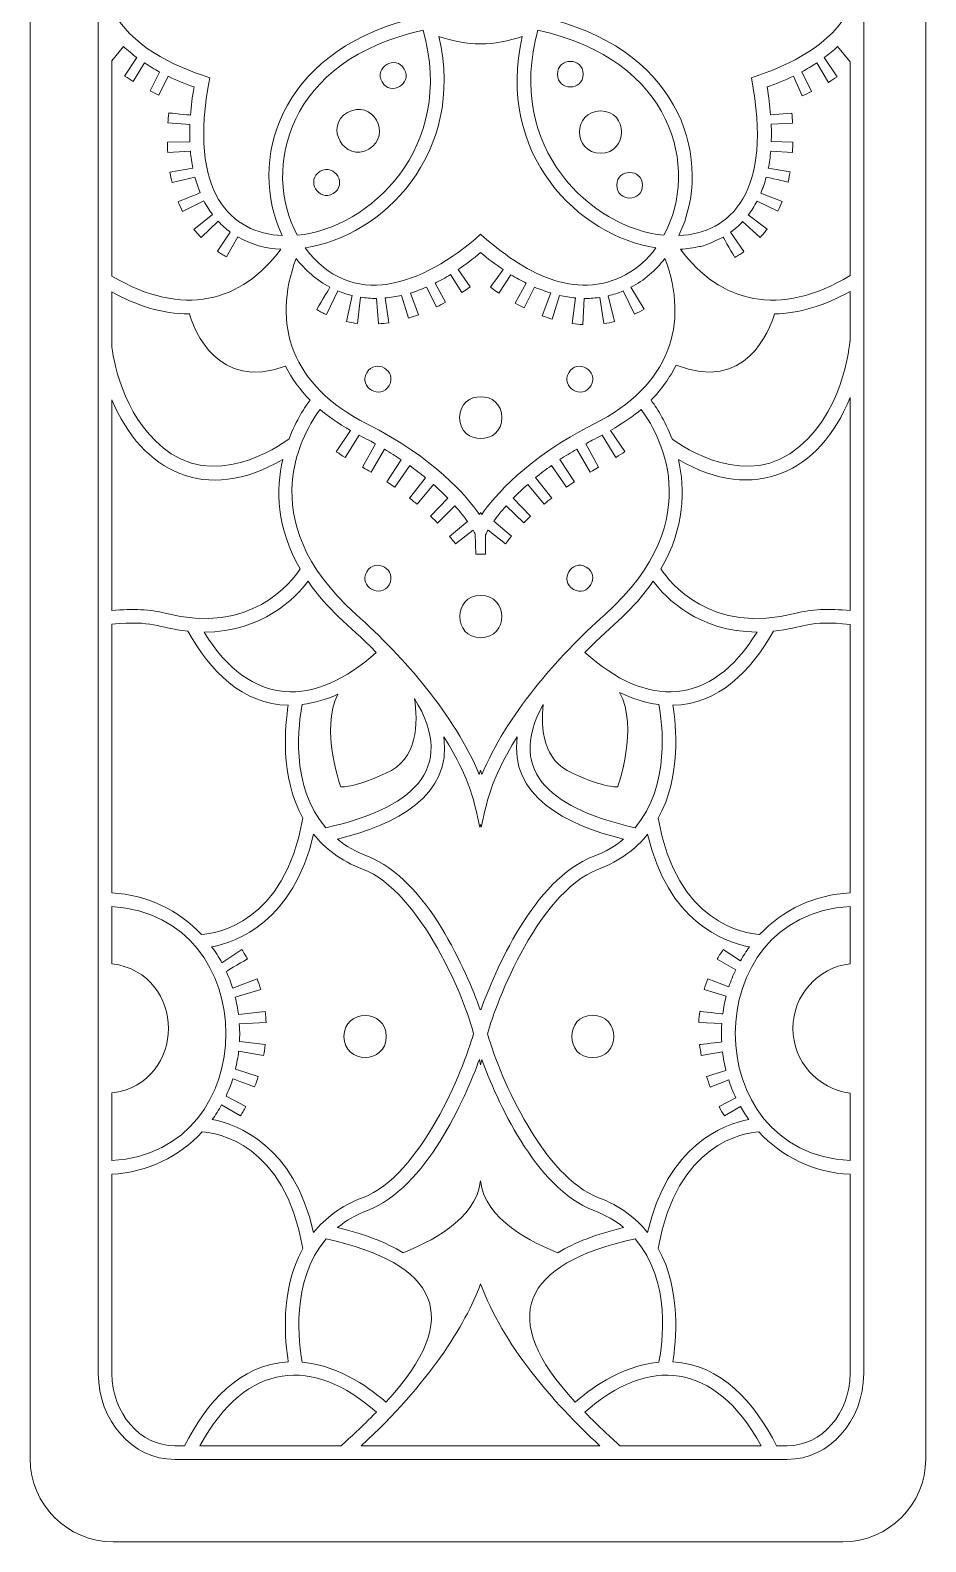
# Model space of a CAD drawing. Header units: inches. Extents: x 187 to 318, y 12 to 494.
# Drawn here: x 186.6 to 317.6, y 11.6 to 232.8 of the extents above; entities that cross this region are included whole.
import ezdxf

# ---------------------------------------------------------------- set-up
doc = ezdxf.new("R2010")
doc.units = ezdxf.units.IN
doc.header["$MEASUREMENT"] = 0
doc.layers.add('_U+0421_U+043B_U+043E_U+0439 1', color=7, linetype='Continuous')

msp = doc.modelspace()

# ---------------------------------------------------------------- linework, layer by layer
at = {"layer": '_U+0421_U+043B_U+043E_U+0439 1', "color": 1, "lineweight": 9, "true_color": 0xff0000}
msp.add_open_spline([(305.48, 494.03), (305.48, 494.03), (198.69, 494.03), (198.69, 494.03), (191.99, 494.03), (186.56, 488.6), (186.56, 481.91), (186.56, 481.91), (186.56, 23.76), (186.56, 23.76), (186.56, 17.06), (191.99, 11.63), (198.69, 11.63), (198.69, 11.63), (305.48, 11.63), (305.48, 11.63), (312.17, 11.63), (317.6, 17.06), (317.6, 23.76), (317.6, 23.76), (317.6, 481.91), (317.6, 481.91), (317.6, 488.6), (312.17, 494.03), (305.48, 494.03)], degree=3, knots=[0, 0, 0, 0, 1, 1, 1, 2, 2, 2, 3, 3, 3, 4, 4, 4, 5, 5, 5, 6, 6, 6, 7, 7, 7, 8, 8, 8, 8], dxfattribs=at)
at = {"layer": '_U+0421_U+043B_U+043E_U+0439 1', "color": 7, "lineweight": 9, "true_color": 0xffffff}
for points, knots in [([(297.34, 486.24), (297.34, 486.24), (207.7, 486.24), (207.7, 486.24), (201.54, 486.24), (196.52, 480.59), (196.52, 473.66), (196.52, 297.94), (196.56, 312.92), (196.44, 310.72), (196.44, 310.72), (196.52, 310.72), (196.52, 310.72), (196.52, 310.72), (196.52, 36.26), (196.52, 36.26), (196.52, 29.32), (201.54, 23.68), (207.7, 23.68), (207.7, 23.68), (297.34, 23.68), (297.34, 23.68), (303.51, 23.68), (308.52, 29.33), (308.52, 36.26), (308.52, 36.26), (308.52, 473.66), (308.52, 473.66), (308.52, 480.59), (303.51, 486.24), (297.34, 486.24)], [0, 0, 0, 0, 1, 1, 1, 2, 2, 2, 3, 3, 3, 4, 4, 4, 5, 5, 5, 6, 6, 6, 7, 7, 7, 8, 8, 8, 9, 9, 9, 10, 10, 10, 10]), ([(198.52, 246.73), (205.78, 238.05), (222.14, 233.73), (234.84, 245.59), (235.65, 240.99), (238.23, 236.99), (241.85, 234.32), (222.99, 229.36), (218.29, 213.61), (223.43, 202.74), (216.04, 203.09), (209.53, 208.82), (212.82, 225.84), (207.19, 227.68), (201.33, 230.49), (198.52, 235.82), (198.52, 235.82), (198.52, 246.73), (198.52, 246.73), (198.52, 246.73), (198.52, 246.73), (198.52, 246.73)], [0, 0, 0, 0, 1, 1, 1, 2, 2, 2, 3, 3, 3, 4, 4, 4, 5, 5, 5, 6, 6, 6, 7, 7, 7, 7]), ([(306.52, 236.06), (303.8, 230.62), (297.89, 227.74), (292.09, 225.84), (295.35, 209.04), (288.99, 203.09), (281.48, 202.74), (286.62, 213.6), (281.95, 229.35), (263.07, 234.32), (266.68, 236.99), (269.26, 240.99), (270.07, 245.59), (282.44, 234.04), (298.95, 237.63), (306.52, 246.89), (306.52, 246.89), (306.52, 236.06), (306.52, 236.06), (306.52, 236.06), (306.52, 236.06), (306.52, 236.06)], [0, 0, 0, 0, 1, 1, 1, 2, 2, 2, 3, 3, 3, 4, 4, 4, 5, 5, 5, 6, 6, 6, 7, 7, 7, 7]), ([(225.63, 202.8), (220.37, 212.54), (224.21, 228.53), (244.05, 232.78), (248.88, 215.59), (236.23, 203.83), (225.63, 202.8)], [0, 0, 0, 0, 1, 1, 1, 2, 2, 2, 2]), ([(279.29, 202.8), (268.69, 203.83), (256.03, 215.59), (260.86, 232.78), (280.73, 228.52), (284.53, 212.51), (279.29, 202.8)], [0, 0, 0, 0, 1, 1, 1, 2, 2, 2, 2]), ([(198.52, 228.34), (198.52, 228.34), (200.23, 230.39), (200.23, 230.39), (200.83, 229.83), (201.48, 229.29), (202.17, 228.78), (202.17, 228.78), (200.38, 226.09), (200.38, 226.09), (200.88, 225.76), (201.19, 225.56), (201.64, 225.29), (201.64, 225.29), (203.29, 228), (203.29, 228), (203.99, 227.54), (204.72, 227.1), (205.5, 226.68), (205.5, 226.68), (204.09, 223.92), (204.09, 223.92), (204.52, 223.7), (204.93, 223.49), (205.4, 223.27), (205.4, 223.27), (206.73, 226.06), (206.73, 226.06), (207.92, 225.49), (209.18, 224.96), (210.53, 224.49), (210.27, 223.02), (210.12, 221.67), (210.01, 220.38), (209.81, 220.4), (207.02, 220.67), (206.83, 220.69), (206.76, 220.03), (206.74, 219.75), (206.71, 219.23), (206.71, 219.23), (209.93, 219.01), (209.93, 219.01), (209.89, 218.11), (209.89, 217.26), (209.92, 216.45), (209.92, 216.45), (206.63, 216.4), (206.63, 216.4), (206.63, 215.87), (206.65, 215.44), (206.68, 214.91), (206.68, 214.91), (210, 215.1), (210, 215.1), (210.08, 214.21), (210.21, 213.39), (210.36, 212.62), (210.36, 212.62), (207, 212.03), (207, 212.03), (207.12, 211.38), (207.18, 211.08), (207.31, 210.53), (207.31, 210.53), (210.66, 211.31), (210.66, 211.31), (210.88, 210.48), (211.14, 209.71), (211.43, 209.01), (211.25, 208.93), (208.39, 207.76), (208.21, 207.69), (208.45, 207.09), (208.61, 206.76), (208.86, 206.26), (208.86, 206.26), (211.98, 207.83), (211.98, 207.83), (212.37, 207.08), (212.8, 206.41), (213.24, 205.83), (213.24, 205.83), (210.52, 203.66), (210.52, 203.66), (210.88, 203.2), (211.19, 202.85), (211.57, 202.45), (211.57, 202.45), (214.08, 204.84), (214.08, 204.84), (214.66, 204.21), (215.26, 203.69), (215.83, 203.27), (215.83, 203.27), (213.95, 200.45), (213.95, 200.45), (214.4, 200.14), (214.76, 199.93), (215.3, 199.63), (215.3, 199.63), (216.92, 202.55), (216.92, 202.55), (218.85, 201.43), (221.04, 200.86), (223.21, 200.75), (217.58, 193.04), (208.88, 190.64), (198.52, 196.82), (198.52, 196.82), (198.52, 228.34), (198.52, 228.34), (198.52, 228.34), (198.52, 228.34), (198.52, 228.34)], [0, 0, 0, 0, 1, 1, 1, 2, 2, 2, 3, 3, 3, 4, 4, 4, 5, 5, 5, 6, 6, 6, 7, 7, 7, 8, 8, 8, 9, 9, 9, 10, 10, 10, 11, 11, 11, 12, 12, 12, 13, 13, 13, 14, 14, 14, 15, 15, 15, 16, 16, 16, 17, 17, 17, 18, 18, 18, 19, 19, 19, 20, 20, 20, 21, 21, 21, 22, 22, 22, 23, 23, 23, 24, 24, 24, 25, 25, 25, 26, 26, 26, 27, 27, 27, 28, 28, 28, 29, 29, 29, 30, 30, 30, 31, 31, 31, 32, 32, 32, 33, 33, 33, 34, 34, 34, 35, 35, 35, 36, 36, 36, 37, 37, 37, 38, 38, 38, 38]), ([(246.36, 231.9), (250.35, 230.44), (254.55, 230.44), (258.56, 231.9), (254.56, 214.66), (266.88, 202.64), (278.12, 200.95), (276.91, 199.3), (275.4, 197.94), (273.66, 197), (266.34, 193.07), (258.64, 197.41), (252.46, 202.95), (243.87, 195.26), (233.47, 191.87), (226.8, 200.95), (238.03, 202.64), (250.35, 214.65), (246.36, 231.9)], [0, 0, 0, 0, 1, 1, 1, 2, 2, 2, 3, 3, 3, 4, 4, 4, 5, 5, 5, 6, 6, 6, 6]), ([(306.52, 196.89), (296.23, 190.69), (287.46, 192.9), (281.71, 200.75), (282.68, 200.8), (283.63, 200.94), (284.55, 201.17), (284.61, 200.88), (287.71, 202.39), (287.97, 202.54), (288.07, 202.37), (289.54, 199.72), (289.64, 199.56), (290.26, 199.9), (290.54, 200.09), (291, 200.4), (291, 200.4), (289.05, 203.24), (289.05, 203.24), (289.61, 203.65), (290.21, 204.17), (290.79, 204.79), (290.79, 204.79), (293.36, 202.46), (293.36, 202.46), (293.84, 203), (294.03, 203.23), (294.38, 203.68), (294.38, 203.68), (291.63, 205.77), (291.63, 205.77), (292.08, 206.36), (292.51, 207.03), (292.91, 207.78), (292.91, 207.78), (295.97, 206.31), (295.97, 206.31), (296.27, 206.94), (296.39, 207.23), (296.59, 207.74), (296.59, 207.74), (293.47, 208.97), (293.47, 208.97), (293.77, 209.68), (294.03, 210.46), (294.26, 211.31), (294.44, 211.26), (297.27, 210.62), (297.46, 210.58), (297.59, 211.16), (297.66, 211.52), (297.75, 212.06), (297.75, 212.06), (294.56, 212.62), (294.56, 212.62), (294.71, 213.4), (294.84, 214.23), (294.92, 215.12), (294.92, 215.12), (298.09, 214.92), (298.09, 214.92), (298.12, 215.55), (298.14, 215.89), (298.15, 216.4), (298.15, 216.4), (294.99, 216.49), (294.99, 216.49), (295.02, 217.3), (295.03, 218.15), (294.99, 219.05), (294.99, 219.05), (298.11, 219.21), (298.11, 219.21), (298.09, 219.73), (298.05, 220.17), (298.01, 220.67), (298.01, 220.67), (294.9, 220.43), (294.9, 220.43), (294.79, 221.7), (294.64, 223.04), (294.38, 224.49), (295.75, 224.97), (297.03, 225.5), (298.23, 226.08), (298.23, 226.08), (299.53, 223.2), (299.53, 223.2), (300, 223.41), (300.43, 223.61), (300.86, 223.83), (300.86, 223.83), (299.45, 226.71), (299.45, 226.71), (300.23, 227.12), (300.96, 227.56), (301.65, 228.01), (301.65, 228.01), (303.35, 225.17), (303.35, 225.17), (303.85, 225.47), (304.18, 225.68), (304.62, 225.96), (304.62, 225.96), (302.76, 228.79), (302.76, 228.79), (303.45, 229.3), (304.09, 229.84), (304.68, 230.39), (304.68, 230.39), (306.52, 228.19), (306.52, 228.19), (306.52, 228.19), (306.52, 196.89), (306.52, 196.89), (306.52, 196.89), (306.52, 196.89), (306.52, 196.89)], [0, 0, 0, 0, 1, 1, 1, 2, 2, 2, 3, 3, 3, 4, 4, 4, 5, 5, 5, 6, 6, 6, 7, 7, 7, 8, 8, 8, 9, 9, 9, 10, 10, 10, 11, 11, 11, 12, 12, 12, 13, 13, 13, 14, 14, 14, 15, 15, 15, 16, 16, 16, 17, 17, 17, 18, 18, 18, 19, 19, 19, 20, 20, 20, 21, 21, 21, 22, 22, 22, 23, 23, 23, 24, 24, 24, 25, 25, 25, 26, 26, 26, 27, 27, 27, 28, 28, 28, 29, 29, 29, 30, 30, 30, 31, 31, 31, 32, 32, 32, 33, 33, 33, 34, 34, 34, 35, 35, 35, 36, 36, 36, 37, 37, 37, 38, 38, 38, 39, 39, 39, 39]), ([(241.3, 227.11), (242.55, 224.95), (239.28, 223.07), (238.04, 225.23), (236.79, 227.39), (240.06, 229.27), (241.3, 227.11)], [0, 0, 0, 0, 1, 1, 1, 2, 2, 2, 2]), ([(267.47, 226.36), (267.47, 223.87), (263.7, 223.88), (263.7, 226.36), (263.7, 228.86), (267.47, 228.85), (267.47, 226.36)], [0, 0, 0, 0, 1, 1, 1, 2, 2, 2, 2]), ([(236.11, 215.41), (232.56, 213.36), (229.47, 218.73), (233.01, 220.77), (236.55, 222.82), (239.65, 217.46), (236.11, 215.41)], [0, 0, 0, 0, 1, 1, 1, 2, 2, 2, 2]), ([(270.02, 214.8), (265.93, 214.8), (265.93, 220.99), (270.02, 220.99), (274.12, 220.99), (274.11, 214.8), (270.02, 214.8)], [0, 0, 0, 0, 1, 1, 1, 2, 2, 2, 2]), ([(230.88, 208.89), (228.73, 207.64), (226.84, 210.9), (229, 212.15), (231.15, 213.39), (233.04, 210.14), (230.88, 208.89)], [0, 0, 0, 0, 1, 1, 1, 2, 2, 2, 2]), ([(276.15, 210.11), (276.15, 207.62), (272.39, 207.62), (272.39, 210.11), (272.39, 212.61), (276.15, 212.6), (276.15, 210.11)], [0, 0, 0, 0, 1, 1, 1, 2, 2, 2, 2]), ([(269.1, 175.2), (259.22, 170.24), (254.44, 164.56), (252.62, 161.93), (252.62, 161.93), (252.46, 162.22), (252.46, 162.22), (252.46, 162.22), (252.29, 161.94), (252.29, 161.94), (250.47, 164.57), (245.69, 170.24), (235.82, 175.2), (224.8, 180.74), (221.84, 189.81), (225.48, 199.39), (226.78, 197.71), (228.5, 196.2), (230.42, 195.19), (230.32, 195.02), (228.58, 192.1), (228.48, 191.93), (229.05, 191.59), (229.4, 191.42), (229.9, 191.18), (229.9, 191.18), (231.55, 194.65), (231.55, 194.65), (232.24, 194.36), (232.95, 194.14), (233.68, 193.96), (233.68, 193.96), (232.86, 190.17), (232.86, 190.17), (233.44, 190.04), (233.78, 189.98), (234.43, 189.89), (234.43, 189.89), (234.91, 193.72), (234.91, 193.72), (235.66, 193.61), (236.43, 193.55), (237.21, 193.56), (237.21, 193.56), (237.5, 189.83), (237.5, 189.83), (238.08, 189.87), (238.49, 189.92), (239.04, 190), (239.04, 190), (238.51, 193.62), (238.51, 193.62), (239.3, 193.69), (240.1, 193.81), (240.91, 193.99), (240.91, 193.99), (241.93, 190.67), (241.93, 190.67), (242.51, 190.85), (242.68, 190.91), (243.37, 191.16), (243.37, 191.16), (242.2, 194.34), (242.2, 194.34), (242.98, 194.58), (243.77, 194.87), (244.56, 195.22), (244.56, 195.22), (246.01, 192.3), (246.01, 192.3), (246.57, 192.58), (246.82, 192.71), (247.33, 192.99), (247.33, 192.99), (245.8, 195.79), (245.8, 195.79), (246.55, 196.16), (247.3, 196.57), (248.05, 197.03), (248.05, 197.03), (249.74, 194.42), (249.74, 194.42), (250.36, 194.83), (250.36, 194.83), (250.96, 195.24), (250.96, 195.24), (249.2, 197.79), (249.2, 197.79), (250.29, 198.53), (251.38, 199.35), (252.46, 200.28), (253.55, 199.34), (254.65, 198.52), (255.76, 197.77), (255.64, 197.61), (254.01, 195.34), (253.9, 195.18), (254.57, 194.71), (254.54, 194.73), (255.11, 194.34), (255.11, 194.34), (256.91, 197.02), (256.91, 197.02), (257.66, 196.56), (258.4, 196.15), (259.15, 195.78), (259.15, 195.78), (257.52, 192.86), (257.52, 192.86), (258.01, 192.59), (258.29, 192.44), (258.84, 192.16), (258.84, 192.16), (260.37, 195.2), (260.37, 195.2), (261.16, 194.86), (261.94, 194.59), (262.72, 194.35), (262.72, 194.35), (261.49, 191.01), (261.49, 191.01), (262.15, 190.77), (262.36, 190.7), (262.94, 190.52), (262.94, 190.52), (263.99, 194), (263.99, 194), (264.79, 193.81), (265.58, 193.7), (266.36, 193.63), (266.36, 193.63), (265.86, 189.88), (265.86, 189.88), (266.51, 189.79), (266.89, 189.76), (267.42, 189.73), (267.42, 189.73), (267.64, 193.55), (267.64, 193.55), (268.34, 193.55), (268.9, 193.57), (269.92, 193.71), (269.92, 193.71), (270.5, 189.86), (270.5, 189.86), (271.16, 189.96), (271.52, 190.04), (272.06, 190.17), (272.06, 190.17), (271.15, 193.94), (271.15, 193.94), (271.89, 194.11), (272.6, 194.35), (273.31, 194.64), (273.31, 194.64), (274.99, 191.23), (274.99, 191.23), (275.59, 191.52), (275.92, 191.71), (276.38, 191.99), (276.38, 191.99), (274.47, 195.18), (274.47, 195.18), (276.36, 196.17), (278.08, 197.65), (279.43, 199.39), (283.07, 189.82), (280.13, 180.75), (269.1, 175.2)], [0, 0, 0, 0, 1, 1, 1, 2, 2, 2, 3, 3, 3, 4, 4, 4, 5, 5, 5, 6, 6, 6, 7, 7, 7, 8, 8, 8, 9, 9, 9, 10, 10, 10, 11, 11, 11, 12, 12, 12, 13, 13, 13, 14, 14, 14, 15, 15, 15, 16, 16, 16, 17, 17, 17, 18, 18, 18, 19, 19, 19, 20, 20, 20, 21, 21, 21, 22, 22, 22, 23, 23, 23, 24, 24, 24, 25, 25, 25, 26, 26, 26, 27, 27, 27, 28, 28, 28, 29, 29, 29, 30, 30, 30, 31, 31, 31, 32, 32, 32, 33, 33, 33, 34, 34, 34, 35, 35, 35, 36, 36, 36, 37, 37, 37, 38, 38, 38, 39, 39, 39, 40, 40, 40, 41, 41, 41, 42, 42, 42, 43, 43, 43, 44, 44, 44, 45, 45, 45, 46, 46, 46, 47, 47, 47, 48, 48, 48, 49, 49, 49, 50, 50, 50, 51, 51, 51, 52, 52, 52, 53, 53, 53, 54, 54, 54, 55, 55, 55, 56, 56, 56, 56]), ([(198.52, 194.5), (202.02, 192.56), (205.88, 191.24), (209.85, 191.29), (210.58, 188.88), (213.98, 179.97), (223.93, 183.66), (224.82, 181.86), (226.01, 180.2), (227.51, 178.67), (226.85, 177.79), (225.5, 175.79), (224.44, 173.01), (224.24, 172.86), (214.92, 165.74), (207.2, 170.83), (200.53, 175.23), (198.88, 183.71), (198.52, 186.41), (198.52, 186.41), (198.52, 194.5), (198.52, 194.5), (198.52, 194.5), (198.52, 194.5), (198.52, 194.5)], [0, 0, 0, 0, 1, 1, 1, 2, 2, 2, 3, 3, 3, 4, 4, 4, 5, 5, 5, 6, 6, 6, 7, 7, 7, 8, 8, 8, 8]), ([(306.52, 187.26), (306.52, 187.26), (306.49, 187.26), (306.49, 187.26), (306.48, 187.15), (305.67, 176.08), (297.72, 170.83), (289.98, 165.73), (280.65, 172.87), (280.47, 173.01), (279.41, 175.79), (278.06, 177.79), (277.4, 178.67), (278.94, 180.24), (280.16, 181.95), (281.06, 183.8), (291.28, 179.77), (294.76, 188.86), (295.48, 191.3), (299, 191.35), (302.7, 192.44), (306.52, 194.57), (306.52, 194.57), (306.52, 187.26), (306.52, 187.26)], [0, 0, 0, 0, 1, 1, 1, 2, 2, 2, 3, 3, 3, 4, 4, 4, 5, 5, 5, 6, 6, 6, 7, 7, 7, 8, 8, 8, 8]), ([(239.08, 180.81), (237.83, 178.65), (234.57, 180.54), (235.81, 182.69), (237.06, 184.85), (240.32, 182.97), (239.08, 180.81)], [0, 0, 0, 0, 1, 1, 1, 2, 2, 2, 2]), ([(268.62, 180.81), (267.37, 178.65), (264.11, 180.54), (265.35, 182.69), (266.6, 184.85), (269.86, 182.96), (268.62, 180.81)], [0, 0, 0, 0, 1, 1, 1, 2, 2, 2, 2]), ([(255.57, 176.11), (255.57, 172.01), (249.38, 172.02), (249.38, 176.11), (249.38, 180.2), (255.57, 180.2), (255.57, 176.11)], [0, 0, 0, 0, 1, 1, 1, 2, 2, 2, 2]), ([(198.52, 178.72), (202.91, 168.19), (212.29, 163.39), (223.51, 170), (222.48, 165.62), (222.56, 160.02), (226.07, 153.98), (224.78, 151.99), (218.88, 144.3), (206.29, 147.48), (204.18, 148.05), (201.57, 148.19), (198.52, 147.89), (198.52, 147.89), (198.52, 178.72), (198.52, 178.72)], [0, 0, 0, 0, 1, 1, 1, 2, 2, 2, 3, 3, 3, 4, 4, 4, 5, 5, 5, 5]), ([(270.67, 147.32), (263.58, 140.98), (256.22, 132.51), (252.64, 123.88), (252.64, 123.88), (252.45, 124.54), (252.45, 124.54), (252.45, 124.54), (252.27, 123.89), (252.27, 123.89), (248.66, 132.56), (241.3, 141.01), (234.24, 147.32), (218.53, 161.36), (226.81, 174.43), (228.97, 177.3), (229.97, 176.45), (231.62, 175.26), (233.45, 174.22), (233.45, 174.22), (231.35, 171.13), (231.35, 171.13), (231.86, 170.78), (232.18, 170.58), (232.66, 170.28), (232.66, 170.28), (234.68, 173.55), (234.68, 173.55), (235.71, 173.02), (236.61, 172.53), (237.09, 172.26), (237.09, 172.26), (235.2, 168.85), (235.2, 168.85), (235.79, 168.52), (235.93, 168.44), (236.44, 168.14), (236.44, 168.14), (238.39, 171.5), (238.39, 171.5), (239.26, 170.99), (240.09, 170.47), (240.85, 169.95), (240.85, 169.95), (238.73, 166.73), (238.73, 166.73), (239.18, 166.43), (239.33, 166.33), (239.91, 165.93), (239.91, 165.93), (242.09, 169.09), (242.09, 169.09), (242.93, 168.49), (243.7, 167.89), (244.41, 167.32), (244.41, 167.32), (242.06, 164.35), (242.06, 164.35), (242.52, 163.98), (242.84, 163.72), (243.16, 163.45), (243.16, 163.45), (245.56, 166.34), (245.56, 166.34), (246.36, 165.63), (247.06, 164.96), (247.67, 164.32), (247.67, 164.32), (245.15, 161.68), (245.15, 161.68), (245.69, 161.16), (245.73, 161.12), (246.15, 160.69), (246.15, 160.69), (248.71, 163.21), (248.71, 163.21), (249.51, 162.31), (250.11, 161.53), (250.54, 160.92), (250.54, 160.92), (247.92, 158.74), (247.92, 158.74), (248.22, 158.38), (248.5, 158.04), (248.8, 157.65), (248.8, 157.65), (251.37, 159.65), (251.37, 159.65), (251.44, 159.54), (251.62, 159.18), (251.68, 159.07), (251.68, 159.07), (251.78, 156.13), (251.78, 156.13), (252.12, 156.14), (252.63, 156.15), (253.17, 156.15), (253.17, 156.15), (253.18, 158.96), (253.18, 158.96), (253.25, 159.1), (253.48, 159.55), (253.55, 159.66), (253.55, 159.66), (256.13, 157.67), (256.13, 157.67), (256.46, 158.1), (256.65, 158.34), (257, 158.75), (257, 158.75), (254.38, 160.94), (254.38, 160.94), (254.82, 161.55), (255.41, 162.32), (256.21, 163.22), (256.21, 163.22), (258.78, 160.7), (258.78, 160.7), (259.16, 161.1), (259.39, 161.32), (259.78, 161.69), (259.78, 161.69), (257.25, 164.33), (257.25, 164.33), (257.87, 164.97), (258.57, 165.64), (259.36, 166.35), (259.36, 166.35), (261.77, 163.46), (261.77, 163.46), (262.23, 163.85), (262.42, 164), (262.87, 164.35), (262.87, 164.35), (260.52, 167.33), (260.52, 167.33), (261.23, 167.91), (262.01, 168.5), (262.84, 169.1), (262.84, 169.1), (265.02, 165.94), (265.02, 165.94), (265.51, 166.28), (265.85, 166.51), (266.2, 166.74), (266.2, 166.74), (264.08, 169.97), (264.08, 169.97), (264.84, 170.48), (265.67, 171), (266.53, 171.51), (266.53, 171.51), (268.49, 168.15), (268.49, 168.15), (269.05, 168.48), (269.05, 168.48), (269.73, 168.86), (269.73, 168.86), (267.84, 172.28), (267.84, 172.28), (268.31, 172.54), (269.16, 173), (270.25, 173.56), (270.25, 173.56), (272.27, 170.29), (272.27, 170.29), (272.73, 170.58), (273.16, 170.85), (273.58, 171.14), (273.58, 171.14), (271.48, 174.24), (271.48, 174.24), (273.31, 175.27), (274.95, 176.45), (275.95, 177.31), (278.12, 174.43), (286.42, 161.39), (270.67, 147.32)], [0, 0, 0, 0, 1, 1, 1, 2, 2, 2, 3, 3, 3, 4, 4, 4, 5, 5, 5, 6, 6, 6, 7, 7, 7, 8, 8, 8, 9, 9, 9, 10, 10, 10, 11, 11, 11, 12, 12, 12, 13, 13, 13, 14, 14, 14, 15, 15, 15, 16, 16, 16, 17, 17, 17, 18, 18, 18, 19, 19, 19, 20, 20, 20, 21, 21, 21, 22, 22, 22, 23, 23, 23, 24, 24, 24, 25, 25, 25, 26, 26, 26, 27, 27, 27, 28, 28, 28, 29, 29, 29, 30, 30, 30, 31, 31, 31, 32, 32, 32, 33, 33, 33, 34, 34, 34, 35, 35, 35, 36, 36, 36, 37, 37, 37, 38, 38, 38, 39, 39, 39, 40, 40, 40, 41, 41, 41, 42, 42, 42, 43, 43, 43, 44, 44, 44, 45, 45, 45, 46, 46, 46, 47, 47, 47, 48, 48, 48, 49, 49, 49, 50, 50, 50, 51, 51, 51, 52, 52, 52, 53, 53, 53, 54, 54, 54, 55, 55, 55, 56, 56, 56, 57, 57, 57, 58, 58, 58, 59, 59, 59, 59]), ([(306.52, 147.88), (303.42, 148.19), (300.76, 148.06), (298.64, 147.48), (286.04, 144.3), (280.13, 152), (278.84, 153.98), (282.36, 160.02), (282.43, 165.62), (281.4, 170), (292.57, 163.43), (302.13, 168.13), (306.52, 179.04), (306.52, 179.04), (306.52, 147.88), (306.52, 147.88)], [0, 0, 0, 0, 1, 1, 1, 2, 2, 2, 3, 3, 3, 4, 4, 4, 5, 5, 5, 5]), ([(239.08, 151.67), (237.83, 149.52), (234.57, 151.4), (235.81, 153.56), (237.06, 155.72), (240.32, 153.83), (239.08, 151.67)], [0, 0, 0, 0, 1, 1, 1, 2, 2, 2, 2]), ([(266.04, 150.98), (263.88, 152.23), (265.77, 155.49), (267.93, 154.25), (270.08, 153), (268.2, 149.74), (266.04, 150.98)], [0, 0, 0, 0, 1, 1, 1, 2, 2, 2, 2]), ([(212.01, 144.73), (220.54, 144.75), (225.37, 149.74), (227.22, 152.17), (230.3, 147.7), (232.85, 146.16), (237.18, 141.77), (228.26, 133.65), (218.78, 133.61), (212.01, 144.73)], [0, 0, 0, 0, 1, 1, 1, 2, 2, 2, 3, 3, 3, 3]), ([(267.73, 141.77), (272.07, 146.16), (274.61, 147.7), (277.7, 152.17), (279.54, 149.74), (284.37, 144.75), (292.91, 144.74), (286.17, 133.67), (276.71, 133.6), (267.73, 141.77)], [0, 0, 0, 0, 1, 1, 1, 2, 2, 2, 3, 3, 3, 3]), ([(252.48, 143.9), (248.38, 143.9), (248.39, 150.1), (252.48, 150.1), (256.57, 150.1), (256.57, 143.9), (252.48, 143.9)], [0, 0, 0, 0, 1, 1, 1, 2, 2, 2, 2]), ([(198.52, 145.88), (204.52, 146.51), (205.1, 145.33), (209.62, 144.87), (212.9, 139), (217.6, 134.16), (224.32, 134.03), (223.84, 131.13), (223.07, 123.63), (226.45, 117.49), (223.8, 102.06), (213.68, 100.61), (211.63, 100.48), (208.29, 104.03), (203.7, 106.28), (198.52, 106.56), (198.52, 106.56), (198.52, 145.88), (198.52, 145.88), (198.52, 145.88), (198.52, 145.88), (198.52, 145.88)], [0, 0, 0, 0, 1, 1, 1, 2, 2, 2, 3, 3, 3, 4, 4, 4, 5, 5, 5, 6, 6, 6, 7, 7, 7, 7]), ([(306.52, 106.57), (301.29, 106.32), (296.65, 104.06), (293.29, 100.48), (291.23, 100.61), (281.12, 102.06), (278.46, 117.49), (281.85, 123.63), (281.07, 131.13), (280.59, 134.03), (287.31, 134.16), (292.02, 139), (295.3, 144.87), (299.87, 145.34), (300.41, 146.53), (306.52, 145.86), (306.52, 145.86), (306.52, 106.57), (306.52, 106.57), (306.52, 106.57), (306.52, 106.57), (306.52, 106.57)], [0, 0, 0, 0, 1, 1, 1, 2, 2, 2, 3, 3, 3, 4, 4, 4, 5, 5, 5, 6, 6, 6, 7, 7, 7, 7]), ([(226.36, 134.14), (228.22, 134.36), (229.98, 134.92), (231.57, 135.63), (228.96, 130.54), (232, 122.09), (232, 122.09), (232, 122.09), (233.75, 121.84), (238.62, 124.09), (243.31, 126.06), (243.32, 131.53), (242.78, 135.04), (249.29, 124.42), (242.02, 118.8), (229.8, 116.1), (224.49, 122.26), (225.86, 131.59), (226.36, 134.14)], [0, 0, 0, 0, 1, 1, 1, 2, 2, 2, 3, 3, 3, 4, 4, 4, 5, 5, 5, 6, 6, 6, 6]), ([(275.07, 116.11), (263.57, 118.66), (255.95, 123.89), (261.62, 134.15), (261.23, 130.67), (261.58, 125.9), (265.89, 124.09), (270.77, 121.84), (272.52, 122.09), (272.52, 122.09), (272.52, 122.09), (275.66, 130.84), (272.8, 135.89), (274.52, 135.06), (276.47, 134.39), (278.55, 134.14), (279.02, 131.63), (280.32, 122.27), (275.07, 116.11)], [0, 0, 0, 0, 1, 1, 1, 2, 2, 2, 3, 3, 3, 4, 4, 4, 5, 5, 5, 6, 6, 6, 6]), ([(247.08, 129.42), (251.19, 122.83), (251.52, 119.78), (252.36, 116.17), (252.36, 116.17), (252.46, 116.57), (252.46, 116.57), (252.46, 116.57), (252.55, 116.17), (252.55, 116.17), (253.37, 119.67), (253.69, 122.77), (257.83, 129.42), (256.59, 120.78), (264.87, 116.53), (273.39, 114.44), (272.19, 113.44), (270.74, 112.58), (269.01, 111.93), (260.22, 108.6), (254.48, 94.93), (252.49, 89.45), (252.49, 89.45), (252.46, 89.57), (252.46, 89.57), (252.46, 89.57), (252.42, 89.46), (252.42, 89.46), (250.46, 94.88), (244.71, 108.59), (235.9, 111.93), (234.16, 112.59), (232.71, 113.45), (231.5, 114.44), (239.98, 116.51), (248.33, 120.75), (247.08, 129.42)], [0, 0, 0, 0, 1, 1, 1, 2, 2, 2, 3, 3, 3, 4, 4, 4, 5, 5, 5, 6, 6, 6, 7, 7, 7, 8, 8, 8, 9, 9, 9, 10, 10, 10, 11, 11, 11, 12, 12, 12, 12]), ([(215.21, 76.83), (215.6, 77.66), (215.93, 78.51), (216.21, 79.39), (216.4, 79.32), (219.21, 78.25), (219.39, 78.18), (219.64, 78.82), (219.74, 79.14), (219.93, 79.69), (219.93, 79.69), (216.59, 80.78), (216.59, 80.78), (216.79, 81.64), (216.96, 82.52), (217.06, 83.42), (217.06, 83.42), (220.71, 82.76), (220.71, 82.76), (220.81, 83.34), (220.86, 83.63), (220.95, 84.37), (220.95, 84.37), (217.17, 84.83), (217.17, 84.83), (217.22, 85.96), (217.26, 85.75), (217.15, 87.42), (217.15, 87.42), (221.07, 87.6), (221.07, 87.6), (221.04, 88.27), (221.01, 88.62), (220.94, 89.24), (220.94, 89.24), (217.02, 88.79), (217.02, 88.79), (216.92, 89.65), (216.76, 90.49), (216.56, 91.31), (216.56, 91.31), (220.29, 92.43), (220.29, 92.43), (220.12, 93), (219.99, 93.38), (219.76, 93.99), (219.76, 93.99), (216.19, 92.65), (216.19, 92.65), (215.92, 93.49), (215.6, 94.3), (215.23, 95.09), (215.41, 95.19), (218.2, 96.81), (218.37, 96.91), (218.07, 97.41), (217.92, 97.67), (217.51, 98.29), (217.51, 98.29), (214.6, 96.36), (214.6, 96.36), (214.15, 97.17), (213.66, 97.95), (213.11, 98.68), (216.83, 99.39), (225.09, 102.41), (228.02, 115.16), (229.7, 113.07), (232.01, 111.26), (235.2, 110.06), (243.77, 106.81), (250.38, 90.52), (251.43, 85.95), (249.95, 80.75), (243.77, 65.23), (235.2, 61.98), (232.01, 60.78), (229.71, 58.98), (228.03, 56.89), (225.11, 69.68), (216.89, 72.7), (213.2, 73.41), (213.69, 74.09), (214.15, 74.79), (214.56, 75.54), (214.56, 75.54), (217.34, 73.93), (217.34, 73.93), (217.63, 74.44), (217.82, 74.76), (218.11, 75.33), (218.11, 75.33), (215.21, 76.83), (215.21, 76.83)], [0, 0, 0, 0, 1, 1, 1, 2, 2, 2, 3, 3, 3, 4, 4, 4, 5, 5, 5, 6, 6, 6, 7, 7, 7, 8, 8, 8, 9, 9, 9, 10, 10, 10, 11, 11, 11, 12, 12, 12, 13, 13, 13, 14, 14, 14, 15, 15, 15, 16, 16, 16, 17, 17, 17, 18, 18, 18, 19, 19, 19, 20, 20, 20, 21, 21, 21, 22, 22, 22, 23, 23, 23, 24, 24, 24, 25, 25, 25, 26, 26, 26, 27, 27, 27, 28, 28, 28, 29, 29, 29, 30, 30, 30, 31, 31, 31, 31]), ([(289.79, 95.34), (289.41, 94.53), (289.08, 93.69), (288.79, 92.83), (288.79, 92.83), (285.7, 93.99), (285.7, 93.99), (285.5, 93.47), (285.34, 92.99), (285.17, 92.43), (285.17, 92.43), (288.4, 91.46), (288.4, 91.46), (288.18, 90.61), (288.01, 89.74), (287.9, 88.86), (287.7, 88.88), (284.71, 89.22), (284.52, 89.24), (284.45, 88.62), (284.42, 88.39), (284.39, 87.6), (284.39, 87.6), (287.76, 87.45), (287.76, 87.45), (287.66, 85.8), (287.69, 85.92), (287.75, 84.76), (287.56, 84.74), (284.7, 84.39), (284.51, 84.37), (284.59, 83.76), (284.64, 83.41), (284.75, 82.76), (284.75, 82.76), (287.87, 83.32), (287.87, 83.32), (287.98, 82.4), (288.15, 81.5), (288.37, 80.61), (288.18, 80.55), (285.72, 79.75), (285.53, 79.69), (285.7, 79.17), (285.87, 78.68), (286.07, 78.17), (286.07, 78.17), (288.77, 79.21), (288.77, 79.21), (289.06, 78.31), (289.41, 77.44), (289.81, 76.6), (289.81, 76.6), (287.36, 75.32), (287.36, 75.32), (287.69, 74.69), (287.86, 74.39), (288.13, 73.93), (288.13, 73.93), (290.5, 75.3), (290.5, 75.3), (290.87, 74.64), (291.28, 74.01), (291.72, 73.41), (288.03, 72.7), (279.8, 69.67), (276.89, 56.89), (275.21, 58.98), (272.9, 60.77), (269.72, 61.98), (261.79, 64.98), (255.44, 79.09), (253.49, 85.95), (254.1, 88.66), (260.4, 106.52), (269.72, 110.05), (272.91, 111.26), (275.22, 113.06), (276.9, 115.15), (279.83, 102.4), (288.09, 99.39), (291.8, 98.68), (291.32, 98.02), (290.87, 97.33), (290.47, 96.62), (290.47, 96.62), (287.96, 98.29), (287.96, 98.29), (287.64, 97.81), (287.46, 97.53), (287.09, 96.9), (287.09, 96.9), (289.79, 95.34), (289.79, 95.34)], [0, 0, 0, 0, 1, 1, 1, 2, 2, 2, 3, 3, 3, 4, 4, 4, 5, 5, 5, 6, 6, 6, 7, 7, 7, 8, 8, 8, 9, 9, 9, 10, 10, 10, 11, 11, 11, 12, 12, 12, 13, 13, 13, 14, 14, 14, 15, 15, 15, 16, 16, 16, 17, 17, 17, 18, 18, 18, 19, 19, 19, 20, 20, 20, 21, 21, 21, 22, 22, 22, 23, 23, 23, 24, 24, 24, 25, 25, 25, 26, 26, 26, 27, 27, 27, 28, 28, 28, 29, 29, 29, 30, 30, 30, 31, 31, 31, 31]), ([(198.52, 77.3), (209.54, 78.72), (209.53, 94.78), (198.52, 96.2), (198.52, 96.2), (198.52, 104.56), (198.52, 104.56), (220.77, 103.28), (220.73, 68.68), (198.52, 67.4), (198.52, 67.4), (198.52, 77.3), (198.52, 77.3)], [0, 0, 0, 0, 1, 1, 1, 2, 2, 2, 3, 3, 3, 4, 4, 4, 4]), ([(306.52, 96.21), (301.81, 95.62), (298.16, 91.62), (298.16, 86.75), (298.16, 81.88), (301.81, 77.88), (306.52, 77.29), (306.52, 77.29), (306.52, 67.4), (306.52, 67.4), (284.13, 68.53), (284.13, 103.43), (306.52, 104.57), (306.52, 104.57), (306.52, 96.21), (306.52, 96.21)], [0, 0, 0, 0, 1, 1, 1, 2, 2, 2, 3, 3, 3, 4, 4, 4, 5, 5, 5, 5]), ([(232.47, 85.56), (232.47, 89.66), (238.66, 89.65), (238.66, 85.56), (238.66, 81.47), (232.47, 81.47), (232.47, 85.56)], [0, 0, 0, 0, 1, 1, 1, 2, 2, 2, 2]), ([(268.87, 82.47), (264.77, 82.47), (264.78, 88.66), (268.87, 88.66), (272.96, 88.66), (272.96, 82.47), (268.87, 82.47)], [0, 0, 0, 0, 1, 1, 1, 2, 2, 2, 2]), ([(241.13, 53.93), (238.66, 55.42), (235.47, 56.66), (231.54, 57.61), (232.74, 58.6), (234.18, 59.46), (235.9, 60.11), (244.5, 63.37), (250.18, 76.51), (252.28, 82.19), (252.28, 82.19), (252.46, 81.41), (252.46, 81.41), (252.46, 81.41), (252.63, 82.19), (252.63, 82.19), (254.73, 76.53), (260.41, 63.37), (269.01, 60.11), (270.74, 59.45), (272.19, 58.6), (273.39, 57.62), (269.45, 56.66), (266.25, 55.43), (263.78, 53.93), (260.25, 55.29), (252.99, 58.76), (252.47, 64.44), (252.47, 64.44), (252.43, 64.44), (252.43, 64.44), (251.91, 58.77), (244.66, 55.29), (241.13, 53.93)], [0, 0, 0, 0, 1, 1, 1, 2, 2, 2, 3, 3, 3, 4, 4, 4, 5, 5, 5, 6, 6, 6, 7, 7, 7, 8, 8, 8, 9, 9, 9, 10, 10, 10, 11, 11, 11, 11]), ([(207.7, 25.68), (202.64, 25.68), (198.52, 30.43), (198.52, 36.26), (198.52, 36.26), (198.52, 65.41), (198.52, 65.41), (203.76, 65.69), (208.39, 67.99), (211.73, 71.61), (213.78, 71.48), (223.81, 70.01), (226.46, 54.56), (223.04, 48.37), (223.85, 40.81), (224.33, 37.95), (217.2, 37.59), (212.38, 32.01), (209.14, 25.68), (209.14, 25.68), (207.7, 25.68), (207.7, 25.68), (207.7, 25.68), (207.7, 25.68), (207.7, 25.68)], [0, 0, 0, 0, 1, 1, 1, 2, 2, 2, 3, 3, 3, 4, 4, 4, 5, 5, 5, 6, 6, 6, 7, 7, 7, 8, 8, 8, 8]), ([(306.52, 36.26), (306.52, 30.43), (302.4, 25.68), (297.34, 25.68), (297.34, 25.68), (295.78, 25.68), (295.78, 25.68), (292.53, 32), (287.71, 37.6), (280.58, 37.95), (281.06, 40.8), (281.87, 48.38), (278.46, 54.56), (281.1, 70.01), (291.13, 71.47), (293.18, 71.61), (296.55, 67.96), (301.23, 65.65), (306.52, 65.4), (306.52, 65.4), (306.52, 36.26), (306.52, 36.26), (306.52, 36.26), (306.52, 36.26), (306.52, 36.26)], [0, 0, 0, 0, 1, 1, 1, 2, 2, 2, 3, 3, 3, 4, 4, 4, 5, 5, 5, 6, 6, 6, 7, 7, 7, 8, 8, 8, 8]), ([(229.85, 55.94), (246.11, 52.38), (250.31, 44.62), (238.6, 32.06), (236.82, 33.66), (232.09, 37.38), (226.36, 37.9), (225.89, 40.41), (224.59, 49.79), (229.85, 55.94)], [0, 0, 0, 0, 1, 1, 1, 2, 2, 2, 3, 3, 3, 3]), ([(275.1, 55.95), (280.43, 49.8), (279.06, 40.46), (278.55, 37.9), (272.83, 37.38), (268.1, 33.66), (266.31, 32.06), (254.8, 44.43), (258.49, 52.32), (275.1, 55.95)], [0, 0, 0, 0, 1, 1, 1, 2, 2, 2, 3, 3, 3, 3]), ([(235, 25.68), (244.86, 34.75), (250.23, 43.29), (252.46, 49.38), (255.68, 40.56), (262.98, 32.06), (269.92, 25.68), (269.92, 25.68), (235, 25.68), (235, 25.68)], [0, 0, 0, 0, 1, 1, 1, 2, 2, 2, 3, 3, 3, 3]), ([(211.4, 25.68), (218.24, 38.19), (228.01, 38.71), (237.22, 30.61), (234.95, 28.29), (233.46, 26.99), (232.05, 25.68), (232.05, 25.68), (211.4, 25.68), (211.4, 25.68)], [0, 0, 0, 0, 1, 1, 1, 2, 2, 2, 3, 3, 3, 3]), ([(272.86, 25.68), (271.45, 26.99), (269.96, 28.29), (267.7, 30.61), (276.96, 38.75), (286.71, 38.13), (293.51, 25.68), (293.51, 25.68), (272.86, 25.68), (272.86, 25.68)], [0, 0, 0, 0, 1, 1, 1, 2, 2, 2, 3, 3, 3, 3])]:
    msp.add_open_spline(points, degree=3, knots=knots, dxfattribs=at)

doc.saveas('drawing.dxf')
